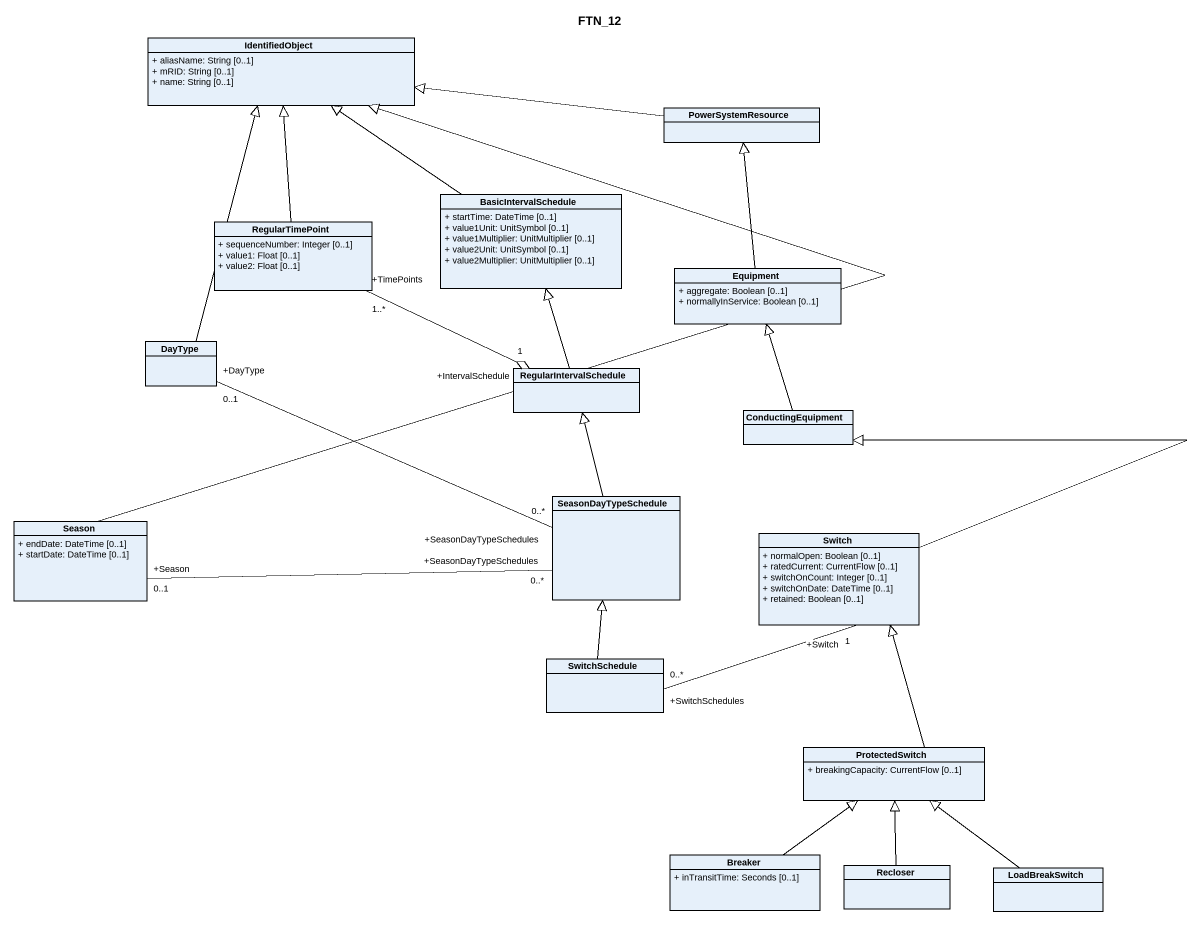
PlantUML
@startuml
title FTN_12
hide circle
hide empty members
skinparam classAttributeIconSize 0
class IdentifiedObject {
  + aliasName: String [0..1]
  + mRID: String [0..1]
  + name: String [0..1]
}
class PowerSystemResource
class RegularTimePoint {
  + sequenceNumber: Integer [0..1]
  + value1: Float [0..1]
  + value2: Float [0..1]
}
class BasicIntervalSchedule {
  + startTime: DateTime [0..1]
  + value1Unit: UnitSymbol [0..1]
  + value1Multiplier: UnitMultiplier [0..1]
  + value2Unit: UnitSymbol [0..1]
  + value2Multiplier: UnitMultiplier [0..1]
}
class Equipment {
  + aggregate: Boolean [0..1]
  + normallyInService: Boolean [0..1]
}
class DayType
class RegularIntervalSchedule
class ConductingEquipment
class SeasonDayTypeSchedule
class Season {
  + endDate: DateTime [0..1]
  + startDate: DateTime [0..1]
}
class Switch {
  + normalOpen: Boolean [0..1]
  + ratedCurrent: CurrentFlow [0..1]
  + switchOnCount: Integer [0..1]
  + switchOnDate: DateTime [0..1]
  + retained: Boolean [0..1]
}
class SwitchSchedule
class ProtectedSwitch {
  + breakingCapacity: CurrentFlow [0..1]
}
class Breaker {
  + inTransitTime: Seconds [0..1]
}
class Recloser
class LoadBreakSwitch
PowerSystemResource -left-|> IdentifiedObject
RegularTimePoint -up-|> IdentifiedObject
BasicIntervalSchedule -up-|> IdentifiedObject
Equipment -up-|> PowerSystemResource
DayType -up-|> IdentifiedObject
DayType "+DayType\n0..1" -right- "+SeasonDayTypeSchedules\n0..*" SeasonDayTypeSchedule
RegularIntervalSchedule "+IntervalSchedule\n1" o-left- "+TimePoints\n1..*" RegularTimePoint
RegularIntervalSchedule -up-|> BasicIntervalSchedule
ConductingEquipment -up-|> Equipment
SeasonDayTypeSchedule -up-|> RegularIntervalSchedule
Season -up-|> IdentifiedObject
Season "+Season\n0..1" -right- "+SeasonDayTypeSchedules\n0..*" SeasonDayTypeSchedule
Switch -up-|> ConductingEquipment
Switch "+Switch\n1" -left- "+SwitchSchedules\n0..*" SwitchSchedule
SwitchSchedule -up-|> SeasonDayTypeSchedule
ProtectedSwitch -up-|> Switch
Breaker -up-|> ProtectedSwitch
Recloser -up-|> ProtectedSwitch
LoadBreakSwitch -up-|> ProtectedSwitch
@enduml
